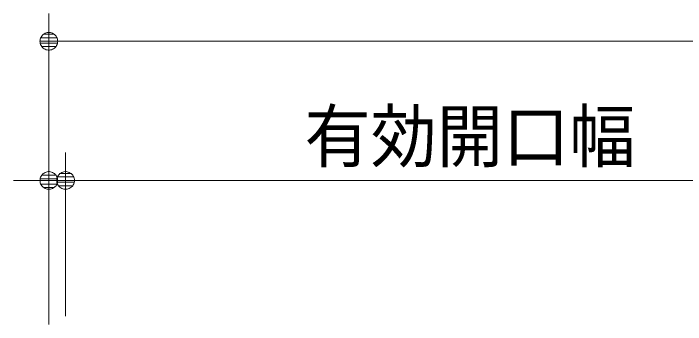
# Model space of a CAD drawing. Units: millimetres, scale not verified. Extents: x -6062 to 6062, y -3045 to 3045.
# Drawn here: x -4747.9 to -4265.3, y 1334.8 to 1558.3 of the extents above; entities that cross this region are included whole.
import ezdxf
from ezdxf.enums import TextEntityAlignment as Align

# ---------------------------------------------------------------- set-up
doc = ezdxf.new("R2010")
doc.units = ezdxf.units.MM
doc.header["$LTSCALE"] = 20
for name, color, linetype, lineweight in [('0-0_2寸法-2', 7, 'Continuous', 9), ('0-1_0', 7, 'Continuous', 9), ('0-2_2寸法-1', 7, 'Continuous', 9)]:
    doc.layers.add(name, color=color, linetype=linetype, lineweight=lineweight)
doc.styles.add('ＭＳ Ｐゴシック', font='')
doc.styles.get('ＭＳ Ｐゴシック').set_extended_font_data('MS PGothic')

# ---------------------------------------------------------------- blocks, each defined once
blk = doc.blocks.new('_Dot')
at = {"layer": '0-1_0'}
for p, q in [((-10, 0), (-20, 0)), ((9.78, 2), (-9.78, 2)), ((7.99, 6), (-7.99, 6)), ((9.16, -3.98), (-9.16, -3.98)), ((6, -7.98), (-6, -7.98))]:
    blk.add_line(p, q, dxfattribs=at)
for points in [[(10, 0), (9.92, 1.25), (9.69, 2.49), (9.3, 3.68), (8.76, 4.82), (8.09, 5.88), (7.29, 6.85), (6.37, 7.71), (5.36, 8.44), (4.26, 9.05), (3.09, 9.51), (1.87, 9.82), (0.63, 9.98), (-0.63, 9.98), (-1.87, 9.82), (-3.09, 9.51), (-4.26, 9.05), (-5.36, 8.44), (-6.37, 7.71), (-7.29, 6.85), (-8.09, 5.88), (-8.76, 4.82), (-9.3, 3.68), (-9.69, 2.49), (-9.92, 1.25), (-10, 0), (0, 0)], [(-10, 0), (-9.92, -1.25), (-9.69, -2.49), (-9.3, -3.68), (-8.76, -4.82), (-8.09, -5.88), (-7.29, -6.85), (-6.37, -7.71), (-5.36, -8.44), (-4.26, -9.05), (-3.09, -9.51), (-1.87, -9.82), (-0.63, -9.98), (0.63, -9.98), (1.87, -9.82), (3.09, -9.51), (4.26, -9.05), (5.36, -8.44), (6.37, -7.71), (7.29, -6.85), (8.09, -5.88), (8.76, -4.82), (9.3, -3.68), (9.69, -2.49), (9.92, -1.25), (10, 0), (0, 0)]]:
    blk.add_lwpolyline(points, close=True, dxfattribs=at)

msp = doc.modelspace()

# ---------------------------------------------------------------- linework, layer by layer
at = {"layer": '0-0_2寸法-2'}
for p, q in [((-4722.5, 1334.84), (-4722.5, 1458.34)), ((-4710.5, 1340.84), (-4710.5, 1458.34)), ((-4735.21, 1438.34), (-4747.92, 1438.34)), ((-4710.5, 1438.34), (-4722.5, 1438.34)), ((-4697.79, 1438.34), (-4685.08, 1438.34))]:
    msp.add_line(p, q, dxfattribs=at)
at = {"layer": '0-2_2寸法-1'}
for p, q in [((-4722.5, 1334.84), (-4722.5, 1558.34)), ((-1532.21, 1538.34), (-4709.79, 1538.34)), ((-4710.5, 1340.84), (-4710.5, 1458.34)), ((-4697.79, 1438.34), (-3941.21, 1438.34))]:
    msp.add_line(p, q, dxfattribs=at)

# ---------------------------------------------------------------- block references
at = {"layer": '0-0_2寸法-2', "xscale": 0.6356201, "yscale": 0.6356201}
msp.add_blockref('_Dot', (-4722.5, 1438.34), dxfattribs=at)
at = {"layer": '0-0_2寸法-2', "xscale": 0.6356201, "yscale": 0.6356201, "rotation": 180}
msp.add_blockref('_Dot', (-4710.5, 1438.34), dxfattribs=at)
at = {"layer": '0-2_2寸法-1', "xscale": 0.6356201, "yscale": 0.6356201, "rotation": 180}
for p in [(-4722.5, 1538.34), (-4710.5, 1438.34)]:
    msp.add_blockref('_Dot', p, dxfattribs=at)

# ---------------------------------------------------------------- texts
at = {"layer": '0-2_2寸法-1', "style": 'ＭＳ Ｐゴシック', "width": 0.95}
msp.add_text('有効開口幅\u3000DW1-21', height=36.66, dxfattribs=at).set_placement((-4538.91, 1440.79), align=Align.BOTTOM_LEFT)

doc.saveas('drawing.dxf')
